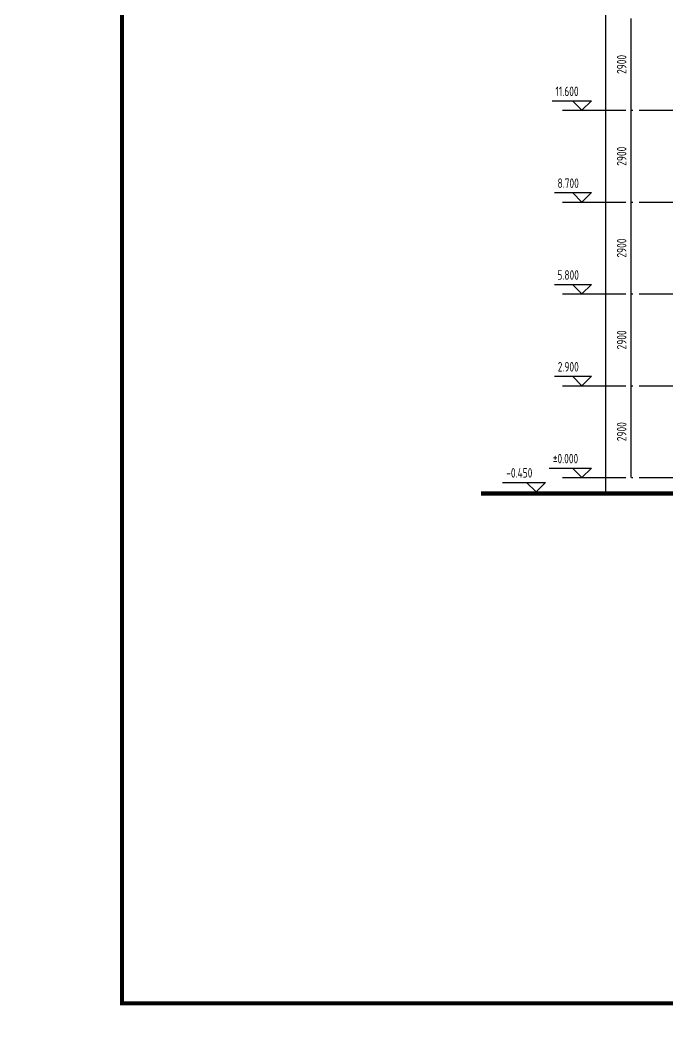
# Model space of a CAD drawing. Extents: x -726032 to 135930, y -151624 to 587044.
# Drawn here: x -435486 to -415036, y 277673 to 309408 of the extents above; entities that cross this region are included whole.
import ezdxf
from ezdxf.enums import TextEntityAlignment as Align

# ---------------------------------------------------------------- set-up
doc = ezdxf.new("R2010")
doc.units = 0
doc.header["$LTSCALE"] = 1000
doc.header["$MEASUREMENT"] = 0
doc.linetypes.add('DOTE', pattern=[2.42, 2, -0.2, 0.02, -0.2])
doc.layers.get('0').update_dxf_attribs({"linetype": 'CONTINUOUS'})
doc.layers.get('DEFPOINTS').update_dxf_attribs({"color": 1, "linetype": 'CONTINUOUS'})
for name, color, linetype in [('DOTE', 8, 'DOTE'), ('PUB_DIM', 245, 'CONTINUOUS'), ('PUB_TITLE', 1, 'CONTINUOUS')]:
    doc.layers.add(name, color=color, linetype=linetype)
doc.styles.add('DIM_FONT', font='isocp.shx', dxfattribs={"width": 0.8})
doc.dimstyles.new('AXIS', dxfattribs={"dimtxt": 300, "dimasz": 1, "dimexe": 250, "dimexo": 300, "dimgap": 150, "dimtad": 1, "dimdec": 0, "dimzin": 0, "dimdsep": 46, "dimtxsty": 'DIM_FONT', "dimcen": 0.09, "dimse1": 1, "dimse2": 1, "dimclrt": 142, "dimadec": 0, "dimazin": 0, "dimtfac": 1, "dimtdec": 0, "dimtix": 1, "dimtmove": 2, "dimatfit": 3, "dimfxl": 1, "dimtolj": 1, "dimtzin": 0, "dimarcsym": 0})

# ---------------------------------------------------------------- blocks, each defined once
blk = doc.blocks.new('*D4083')
at = {"layer": 'DEFPOINTS', "color": 0, "transparency": 16777216}
for p in [(-416995, 334659), (-415995, 334659), (-415995, 294449)]:
    blk.add_point(p, dxfattribs=at)
at = {"layer": 'PUB_DIM', "color": 0, "lineweight": -2, "transparency": 16777216}
blk.add_line((-416995, 294450), (-416995, 334658), dxfattribs=at)
at = {"layer": 'PUB_DIM', "color": 0, "transparency": 16777216}
for points in [[(-416995, 334658), (-416995, 334658), (-416995, 334659)], [(-416995, 294450), (-416995, 294450), (-416995, 294449)]]:
    blk.add_solid(points, dxfattribs=at)
at = {"layer": 'PUB_DIM', "color": 142, "transparency": 16777216, "insert": (-417295, 314554), "char_height": 300, "attachment_point": 5, "rotation": 90, "style": 'DIM_FONT'}
blk.add_mtext('\\A1;40210', dxfattribs=at)
blk = doc.blocks.new('*D4085')
at = {"layer": 'DEFPOINTS', "color": 0, "transparency": 16777216}
for p in [(-416195, 309459), (-415195, 309459), (-415195, 306559)]:
    blk.add_point(p, dxfattribs=at)
at = {"layer": 'PUB_DIM', "color": 0, "lineweight": -2, "transparency": 16777216}
blk.add_line((-416195, 306560), (-416195, 309458), dxfattribs=at)
at = {"layer": 'PUB_DIM', "color": 0, "transparency": 16777216}
for points in [[(-416195, 309458), (-416195, 309458), (-416195, 309459)], [(-416195, 306560), (-416195, 306560), (-416195, 306559)]]:
    blk.add_solid(points, dxfattribs=at)
at = {"layer": 'PUB_DIM', "color": 142, "transparency": 16777216, "insert": (-416495, 308009), "char_height": 300, "attachment_point": 5, "rotation": 90, "style": 'DIM_FONT'}
blk.add_mtext('\\A1;2900', dxfattribs=at)
blk = doc.blocks.new('*D4087')
at = {"layer": 'DEFPOINTS', "color": 0, "transparency": 16777216}
for p in [(-416195, 300759), (-415195, 300759), (-415195, 297859)]:
    blk.add_point(p, dxfattribs=at)
at = {"layer": 'PUB_DIM', "color": 0, "lineweight": -2, "transparency": 16777216}
blk.add_line((-416195, 297860), (-416195, 300758), dxfattribs=at)
at = {"layer": 'PUB_DIM', "color": 0, "transparency": 16777216}
for points in [[(-416195, 300758), (-416195, 300758), (-416195, 300759)], [(-416195, 297860), (-416195, 297860), (-416195, 297859)]]:
    blk.add_solid(points, dxfattribs=at)
at = {"layer": 'PUB_DIM', "color": 142, "transparency": 16777216, "insert": (-416495, 299309), "char_height": 300, "attachment_point": 5, "rotation": 90, "style": 'DIM_FONT'}
blk.add_mtext('\\A1;2900', dxfattribs=at)
blk = doc.blocks.new('*D4088')
at = {"layer": 'DEFPOINTS', "color": 0, "transparency": 16777216}
for p in [(-416195, 303659), (-415195, 303659), (-415195, 300759)]:
    blk.add_point(p, dxfattribs=at)
at = {"layer": 'PUB_DIM', "color": 0, "lineweight": -2, "transparency": 16777216}
blk.add_line((-416195, 300760), (-416195, 303658), dxfattribs=at)
at = {"layer": 'PUB_DIM', "color": 0, "transparency": 16777216}
for points in [[(-416195, 303658), (-416195, 303658), (-416195, 303659)], [(-416195, 300760), (-416195, 300760), (-416195, 300759)]]:
    blk.add_solid(points, dxfattribs=at)
at = {"layer": 'PUB_DIM', "color": 142, "transparency": 16777216, "insert": (-416495, 302209), "char_height": 300, "attachment_point": 5, "rotation": 90, "style": 'DIM_FONT'}
blk.add_mtext('\\A1;2900', dxfattribs=at)
blk = doc.blocks.new('*D4089')
at = {"layer": 'DEFPOINTS', "color": 0, "transparency": 16777216}
for p in [(-416195, 297859), (-415195, 297859), (-415195, 294959)]:
    blk.add_point(p, dxfattribs=at)
at = {"layer": 'PUB_DIM', "color": 0, "lineweight": -2, "transparency": 16777216}
blk.add_line((-416195, 294960), (-416195, 297858), dxfattribs=at)
at = {"layer": 'PUB_DIM', "color": 0, "transparency": 16777216}
for points in [[(-416195, 297858), (-416195, 297858), (-416195, 297859)], [(-416195, 294960), (-416195, 294960), (-416195, 294959)]]:
    blk.add_solid(points, dxfattribs=at)
at = {"layer": 'PUB_DIM', "color": 142, "transparency": 16777216, "insert": (-416495, 296409), "char_height": 300, "attachment_point": 5, "rotation": 90, "style": 'DIM_FONT'}
blk.add_mtext('\\A1;2900', dxfattribs=at)
blk = doc.blocks.new('*D4090')
at = {"layer": 'DEFPOINTS', "color": 0, "transparency": 16777216}
for p in [(-416195, 306559), (-415195, 306559), (-415195, 303659)]:
    blk.add_point(p, dxfattribs=at)
at = {"layer": 'PUB_DIM', "color": 0, "lineweight": -2, "transparency": 16777216}
blk.add_line((-416195, 303660), (-416195, 306558), dxfattribs=at)
at = {"layer": 'PUB_DIM', "color": 0, "transparency": 16777216}
for points in [[(-416195, 306558), (-416195, 306558), (-416195, 306559)], [(-416195, 303660), (-416195, 303660), (-416195, 303659)]]:
    blk.add_solid(points, dxfattribs=at)
at = {"layer": 'PUB_DIM', "color": 142, "transparency": 16777216, "insert": (-416495, 305109), "char_height": 300, "attachment_point": 5, "rotation": 90, "style": 'DIM_FONT'}
blk.add_mtext('\\A1;2900', dxfattribs=at)

msp = doc.modelspace()

# ---------------------------------------------------------------- linework, layer by layer
msp.add_line((-420935.3, 294508.7), (-352430.4, 294508.7))
at = {"const_width": 120}
msp.add_lwpolyline([(-352430.4, 294448.7), (-420935.3, 294448.7)], dxfattribs=at)
at = {"layer": 'DOTE'}
for p, q in [((-418366.5, 306558.7), (-356514.6, 306558.7)), ((-418366.5, 303658.7), (-356514.6, 303658.7)), ((-418366.5, 300758.7), (-356514.6, 300758.7)), ((-418366.5, 297858.7), (-356514.6, 297858.7)), ((-418366.5, 294958.7), (-356514.6, 294958.7))]:
    msp.add_line(p, q, dxfattribs=at)
at = {"layer": 'PUB_DIM'}
for p, q in [((-418688.2, 306858.7), (-417452, 306858.7)), ((-417752, 306558.7), (-418052, 306858.7)), ((-417452, 306858.7), (-417752, 306558.7)), ((-418616.2, 303958.7), (-417452, 303958.7)), ((-417752, 303658.7), (-418052, 303958.7)), ((-417452, 303958.7), (-417752, 303658.7)), ((-418616.2, 301058.7), (-417452, 301058.7)), ((-417752, 300758.7), (-418052, 301058.7)), ((-417452, 301058.7), (-417752, 300758.7)), ((-418610.9, 298158.7), (-417452, 298158.7)), ((-417752, 297858.7), (-418052, 298158.7)), ((-417452, 298158.7), (-417752, 297858.7)), ((-418784.2, 295258.7), (-417452, 295258.7)), ((-417752, 294958.7), (-418052, 295258.7)), ((-417452, 295258.7), (-417752, 294958.7)), ((-420254.6, 294808.7), (-418898.5, 294808.7)), ((-419198.5, 294508.7), (-419498.5, 294808.7)), ((-418898.5, 294808.7), (-419198.5, 294508.7))]:
    msp.add_line(p, q, dxfattribs=at)
at = {"layer": 'PUB_TITLE'}
for points, const_width in [([(-531458.1, 277055.6), (-434868.1, 277055.6), (-434868.1, 346585.7), (-531458.1, 346585.7)], 0.234), ([(-434868.1, 277055.6), (-338278.1, 277055.6), (-338278.1, 346585.7), (-434868.1, 346585.7)], 0.234), ([(-432268.1, 278355.6), (-339578.1, 278355.6), (-339578.1, 345285.7), (-432268.1, 345285.7)], 130)]:
    msp.add_lwpolyline(points, close=True, dxfattribs=dict(at, const_width=const_width))

# ---------------------------------------------------------------- texts
at = {"layer": 'PUB_DIM', "style": 'DIM_FONT', "width": 0.8}
for s, p in [('11.600', (-418220.1, 307158.7)), ('8.700', (-418184.1, 304258.7)), ('5.800', (-418184.1, 301358.7)), ('2.900', (-418181.5, 298458.7)), ('%%p0.000', (-418268.1, 295558.7)), ('-0.450', (-419726.6, 295108.7))]:
    msp.add_text(s, height=300, dxfattribs=at).set_placement(p, align=Align.MIDDLE)

# ---------------------------------------------------------------- dimensions: what is measured, and where the dimension line sits
at = {"layer": 'PUB_DIM'}
for p1, p2, picture, middle in [((-415995, 294448.7), (-415995, 334658.7), '*D4083', (-417295, 314553.7)), ((-415195, 306558.7), (-415195, 309458.7), '*D4085', (-416495, 308008.7)), ((-415195, 303658.7), (-415195, 306558.7), '*D4090', (-416495, 305108.7)), ((-415195, 300758.7), (-415195, 303658.7), '*D4088', (-416495, 302208.7)), ((-415195, 297858.7), (-415195, 300758.7), '*D4087', (-416495, 299308.7)), ((-415195, 294958.7), (-415195, 297858.7), '*D4089', (-416495, 296408.7))]:
    dim = msp.add_aligned_dim(p1=p1, p2=p2, distance=1000, dimstyle='AXIS', dxfattribs=at)
    dim.commit()
    dim.dimension.update_dxf_attribs({"geometry": picture, "text_midpoint": middle})

doc.saveas('drawing.dxf')
